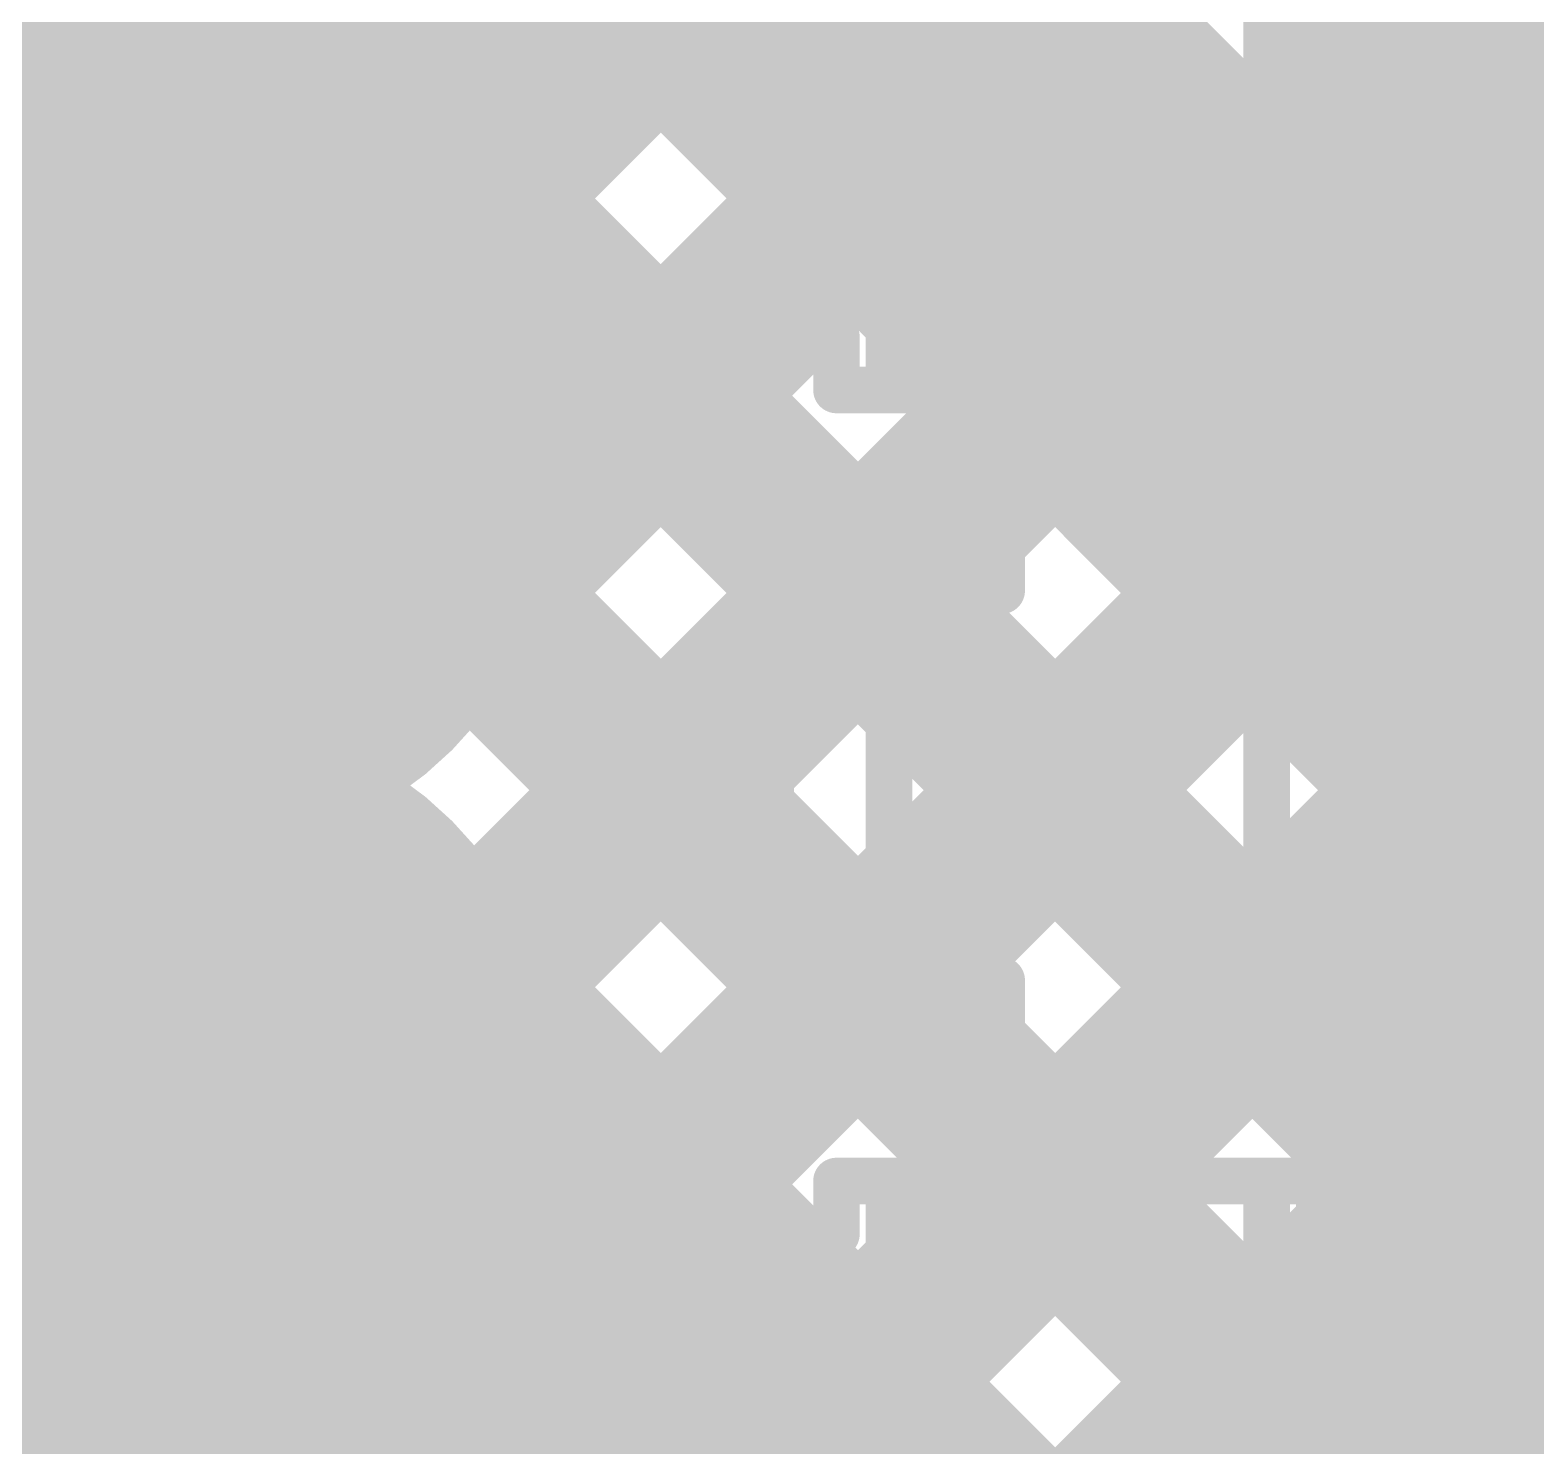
# Model space of a CAD drawing. Header units: millimetres. Extents: x 13 to 259, y -2 to 326.
# Drawn here: x 138.226 to 141.466, y 116.11 to 119.156 of the extents above; entities that cross this region are included whole.
import ezdxf

# ---------------------------------------------------------------- set-up
doc = ezdxf.new("R2010")
doc.units = ezdxf.units.MM
for name, color, linetype in [('BottomLayer', 5, 'Continuous'), ('ConnectLayer', 7, 'Continuous'), ('DrillDrawing', 1, 'Continuous'), ('Mechanical14', 56, 'Continuous'), ('Mechanical8', 56, 'Continuous'), ('MidLayer1', 16, 'Continuous'), ('MidLayer2', 76, 'Continuous'), ('MidLayer3', 90, 'Continuous'), ('MidLayer4', 156, 'Continuous'), ('MidLayer5', 130, 'Continuous'), ('MidLayer6', 216, 'Continuous'), ('MultiLayer', 9, 'Continuous'), ('TopLayer', 1, 'Continuous'), ('TopPaste', 8, 'Continuous'), ('TopSolder', 216, 'Continuous')]:
    doc.layers.add(name, color=color, linetype=linetype)

# ---------------------------------------------------------------- blocks, each defined once
blk = doc.blocks.new('SAMTEC_ASP_127797_01_185')
at = {"layer": 'Mechanical14', "const_width": 0.1}
for points in [[(-16.2052, 5.7404), (-16.8148, 5.7404)], [(-16.2052, 5.7404), (-16.8148, 5.7404)], [(-16.8148, 5.5994), (-16.8148, 5.7404)], [(-16.2052, 5.5994), (-16.2052, 5.7404)], [(-14.9352, 5.7404), (-15.5448, 5.7404)], [(-14.9352, 5.7404), (-15.5448, 5.7404)], [(-15.5448, 5.5994), (-15.5448, 5.7404)], [(-14.9352, 5.5994), (-14.9352, 5.7404)], [(-13.6652, 5.7404), (-14.2748, 5.7404)], [(-13.6652, 5.7404), (-14.2748, 5.7404)], [(-14.2748, 5.5994), (-14.2748, 5.7404)], [(-16.8148, 5.5994), (-16.9291, 5.5994)], [(-16.0909, 5.5994), (-16.2052, 5.5994)], [(-16.0909, 5.2438), (-16.0909, 5.5994)], [(-15.5448, 5.5994), (-15.6591, 5.5994)], [(-15.6591, 5.2438), (-15.6591, 5.5994)], [(-14.8209, 5.5994), (-14.9352, 5.5994)], [(-14.8209, 5.2438), (-14.8209, 5.5994)], [(-14.2748, 5.5994), (-14.3891, 5.5994)], [(-14.3891, 5.2438), (-14.3891, 5.5994)], [(-16.0909, 5.4864), (-16.9291, 5.4864)], [(-16.0909, 5.4864), (-16.9291, 5.4864)], [(-14.8209, 5.4864), (-15.6591, 5.4864)], [(-14.8209, 5.4864), (-15.6591, 5.4864)], [(-13.5509, 5.4864), (-14.3891, 5.4864)], [(-13.5509, 5.4864), (-14.3891, 5.4864)], [(-15.6591, 5.2438), (-16.0909, 5.2438)], [(-14.3891, 5.2438), (-14.8209, 5.2438)], [(-15.6591, 4.9162), (-16.0909, 4.9162)], [(-16.0909, 4.5606), (-16.0909, 4.9162)], [(-15.6591, 4.5606), (-15.6591, 4.9162)], [(-14.8209, 4.5606), (-14.8209, 4.9162)], [(-14.3891, 4.9162), (-14.8209, 4.9162)], [(-14.3891, 4.5606), (-14.3891, 4.9162)], [(-16.0909, 4.6736), (-16.9291, 4.6736)], [(-14.8209, 4.6736), (-15.6591, 4.6736)], [(-13.5509, 4.6736), (-14.3891, 4.6736)], [(-16.8148, 4.5606), (-16.9291, 4.5606)], [(-16.8148, 4.4196), (-16.8148, 4.5606)], [(-16.2052, 4.4196), (-16.2052, 4.5606)], [(-16.0909, 4.5606), (-16.2052, 4.5606)], [(-15.5448, 4.5606), (-15.6591, 4.5606)], [(-15.5448, 4.4196), (-15.5448, 4.5606)], [(-14.9352, 4.4196), (-14.9352, 4.5606)], [(-14.8209, 4.5606), (-14.9352, 4.5606)], [(-14.2748, 4.5606), (-14.3891, 4.5606)], [(-14.2748, 4.4196), (-14.2748, 4.5606)], [(-16.2052, 4.4196), (-16.8148, 4.4196)], [(-14.9352, 4.4196), (-15.5448, 4.4196)], [(-13.6652, 4.4196), (-14.2748, 4.4196)], [(-16.2052, 3.2004), (-16.8148, 3.2004)], [(-16.8148, 3.0594), (-16.8148, 3.2004)], [(-16.2052, 3.0594), (-16.2052, 3.2004)], [(-14.9352, 3.2004), (-15.5448, 3.2004)], [(-15.5448, 3.0594), (-15.5448, 3.2004)], [(-14.9352, 3.0594), (-14.9352, 3.2004)], [(-13.6652, 3.2004), (-14.2748, 3.2004)], [(-14.2748, 3.0594), (-14.2748, 3.2004)], [(-16.8148, 3.0594), (-16.9291, 3.0594)], [(-16.0909, 3.0594), (-16.2052, 3.0594)], [(-16.0909, 2.7038), (-16.0909, 3.0594)], [(-15.5448, 3.0594), (-15.6591, 3.0594)], [(-15.6591, 2.7038), (-15.6591, 3.0594)], [(-14.8209, 3.0594), (-14.9352, 3.0594)], [(-14.8209, 2.7038), (-14.8209, 3.0594)], [(-14.2748, 3.0594), (-14.3891, 3.0594)], [(-14.3891, 2.7038), (-14.3891, 3.0594)], [(-16.0909, 2.9464), (-16.9291, 2.9464)], [(-14.8209, 2.9464), (-15.6591, 2.9464)], [(-13.5509, 2.9464), (-14.3891, 2.9464)]]:
    blk.add_lwpolyline(points, dxfattribs=at)
at = {"layer": 'Mechanical14', "const_width": 0.05}
for points in [[(-16.8398, 5.7404, 1), (-16.7898, 5.7404, 1)], [(-16.8398, 5.7404, 1), (-16.7898, 5.7404, 1)], [(-16.8398, 5.7404, 1), (-16.7898, 5.7404, 1)], [(-16.2302, 5.7404, 1), (-16.1802, 5.7404, 1)], [(-16.2302, 5.7404, 1), (-16.1802, 5.7404, 1)], [(-16.2302, 5.7404, 1), (-16.1802, 5.7404, 1)], [(-15.5698, 5.7404, 1), (-15.5198, 5.7404, 1)], [(-15.5698, 5.7404, 1), (-15.5198, 5.7404, 1)], [(-15.5698, 5.7404, 1), (-15.5198, 5.7404, 1)], [(-14.9602, 5.7404, 1), (-14.9102, 5.7404, 1)], [(-14.9602, 5.7404, 1), (-14.9102, 5.7404, 1)], [(-14.9602, 5.7404, 1), (-14.9102, 5.7404, 1)], [(-14.2998, 5.7404, 1), (-14.2498, 5.7404, 1)], [(-14.2998, 5.7404, 1), (-14.2498, 5.7404, 1)], [(-14.2998, 5.7404, 1), (-14.2498, 5.7404, 1)], [(-16.8398, 5.5994, 1), (-16.7898, 5.5994, 1)], [(-16.8398, 5.5994, 1), (-16.7898, 5.5994, 1)], [(-16.2302, 5.5994, 1), (-16.1802, 5.5994, 1)], [(-16.2302, 5.5994, 1), (-16.1802, 5.5994, 1)], [(-16.1159, 5.5994, 1), (-16.0659, 5.5994, 1)], [(-16.1159, 5.5994, 1), (-16.0659, 5.5994, 1)], [(-15.6841, 5.5994, 1), (-15.6341, 5.5994, 1)], [(-15.6841, 5.5994, 1), (-15.6341, 5.5994, 1)], [(-15.5698, 5.5994, 1), (-15.5198, 5.5994, 1)], [(-15.5698, 5.5994, 1), (-15.5198, 5.5994, 1)], [(-14.9602, 5.5994, 1), (-14.9102, 5.5994, 1)], [(-14.9602, 5.5994, 1), (-14.9102, 5.5994, 1)], [(-14.8459, 5.5994, 1), (-14.7959, 5.5994, 1)], [(-14.8459, 5.5994, 1), (-14.7959, 5.5994, 1)], [(-14.4141, 5.5994, 1), (-14.3641, 5.5994, 1)], [(-14.4141, 5.5994, 1), (-14.3641, 5.5994, 1)], [(-14.2998, 5.5994, 1), (-14.2498, 5.5994, 1)], [(-14.2998, 5.5994, 1), (-14.2498, 5.5994, 1)], [(-16.1159, 5.4864, 1), (-16.0659, 5.4864, 1)], [(-16.1159, 5.4864, 1), (-16.0659, 5.4864, 1)], [(-15.6841, 5.4864, 1), (-15.6341, 5.4864, 1)], [(-15.6841, 5.4864, 1), (-15.6341, 5.4864, 1)], [(-14.8459, 5.4864, 1), (-14.7959, 5.4864, 1)], [(-14.8459, 5.4864, 1), (-14.7959, 5.4864, 1)], [(-14.4141, 5.4864, 1), (-14.3641, 5.4864, 1)], [(-14.4141, 5.4864, 1), (-14.3641, 5.4864, 1)], [(-16.1159, 5.2438, 1), (-16.0659, 5.2438, 1)], [(-16.1159, 5.2438, 1), (-16.0659, 5.2438, 1)], [(-15.6841, 5.2438, 1), (-15.6341, 5.2438, 1)], [(-15.6841, 5.2438, 1), (-15.6341, 5.2438, 1)], [(-14.8459, 5.2438, 1), (-14.7959, 5.2438, 1)], [(-14.8459, 5.2438, 1), (-14.7959, 5.2438, 1)], [(-14.4141, 5.2438, 1), (-14.3641, 5.2438, 1)], [(-14.4141, 5.2438, 1), (-14.3641, 5.2438, 1)], [(-16.1159, 4.9162, 1), (-16.0659, 4.9162, 1)], [(-16.1159, 4.9162, 1), (-16.0659, 4.9162, 1)], [(-15.6841, 4.9162, 1), (-15.6341, 4.9162, 1)], [(-15.6841, 4.9162, 1), (-15.6341, 4.9162, 1)], [(-14.8459, 4.9162, 1), (-14.7959, 4.9162, 1)], [(-14.8459, 4.9162, 1), (-14.7959, 4.9162, 1)], [(-14.4141, 4.9162, 1), (-14.3641, 4.9162, 1)], [(-14.4141, 4.9162, 1), (-14.3641, 4.9162, 1)], [(-16.1159, 4.6736, 1), (-16.0659, 4.6736, 1)], [(-15.6841, 4.6736, 1), (-15.6341, 4.6736, 1)], [(-14.8459, 4.6736, 1), (-14.7959, 4.6736, 1)], [(-14.4141, 4.6736, 1), (-14.3641, 4.6736, 1)], [(-16.8398, 4.5606, 1), (-16.7898, 4.5606, 1)], [(-16.8398, 4.5606, 1), (-16.7898, 4.5606, 1)], [(-16.2302, 4.5606, 1), (-16.1802, 4.5606, 1)], [(-16.2302, 4.5606, 1), (-16.1802, 4.5606, 1)], [(-16.1159, 4.5606, 1), (-16.0659, 4.5606, 1)], [(-16.1159, 4.5606, 1), (-16.0659, 4.5606, 1)], [(-15.6841, 4.5606, 1), (-15.6341, 4.5606, 1)], [(-15.6841, 4.5606, 1), (-15.6341, 4.5606, 1)], [(-15.5698, 4.5606, 1), (-15.5198, 4.5606, 1)], [(-15.5698, 4.5606, 1), (-15.5198, 4.5606, 1)], [(-14.9602, 4.5606, 1), (-14.9102, 4.5606, 1)], [(-14.9602, 4.5606, 1), (-14.9102, 4.5606, 1)], [(-14.8459, 4.5606, 1), (-14.7959, 4.5606, 1)], [(-14.8459, 4.5606, 1), (-14.7959, 4.5606, 1)], [(-14.4141, 4.5606, 1), (-14.3641, 4.5606, 1)], [(-14.4141, 4.5606, 1), (-14.3641, 4.5606, 1)], [(-14.2998, 4.5606, 1), (-14.2498, 4.5606, 1)], [(-14.2998, 4.5606, 1), (-14.2498, 4.5606, 1)], [(-16.8398, 4.4196, 1), (-16.7898, 4.4196, 1)], [(-16.8398, 4.4196, 1), (-16.7898, 4.4196, 1)], [(-16.2302, 4.4196, 1), (-16.1802, 4.4196, 1)], [(-16.2302, 4.4196, 1), (-16.1802, 4.4196, 1)], [(-15.5698, 4.4196, 1), (-15.5198, 4.4196, 1)], [(-15.5698, 4.4196, 1), (-15.5198, 4.4196, 1)], [(-14.9602, 4.4196, 1), (-14.9102, 4.4196, 1)], [(-14.9602, 4.4196, 1), (-14.9102, 4.4196, 1)], [(-14.2998, 4.4196, 1), (-14.2498, 4.4196, 1)], [(-14.2998, 4.4196, 1), (-14.2498, 4.4196, 1)], [(-16.8398, 3.2004, 1), (-16.7898, 3.2004, 1)], [(-16.8398, 3.2004, 1), (-16.7898, 3.2004, 1)], [(-16.2302, 3.2004, 1), (-16.1802, 3.2004, 1)], [(-16.2302, 3.2004, 1), (-16.1802, 3.2004, 1)], [(-15.5698, 3.2004, 1), (-15.5198, 3.2004, 1)], [(-15.5698, 3.2004, 1), (-15.5198, 3.2004, 1)], [(-14.9602, 3.2004, 1), (-14.9102, 3.2004, 1)], [(-14.9602, 3.2004, 1), (-14.9102, 3.2004, 1)], [(-14.2998, 3.2004, 1), (-14.2498, 3.2004, 1)], [(-14.2998, 3.2004, 1), (-14.2498, 3.2004, 1)], [(-16.8398, 3.0594, 1), (-16.7898, 3.0594, 1)], [(-16.8398, 3.0594, 1), (-16.7898, 3.0594, 1)], [(-16.2302, 3.0594, 1), (-16.1802, 3.0594, 1)], [(-16.2302, 3.0594, 1), (-16.1802, 3.0594, 1)], [(-16.1159, 3.0594, 1), (-16.0659, 3.0594, 1)], [(-16.1159, 3.0594, 1), (-16.0659, 3.0594, 1)], [(-15.6841, 3.0594, 1), (-15.6341, 3.0594, 1)], [(-15.6841, 3.0594, 1), (-15.6341, 3.0594, 1)], [(-15.5698, 3.0594, 1), (-15.5198, 3.0594, 1)], [(-15.5698, 3.0594, 1), (-15.5198, 3.0594, 1)], [(-14.9602, 3.0594, 1), (-14.9102, 3.0594, 1)], [(-14.9602, 3.0594, 1), (-14.9102, 3.0594, 1)], [(-14.8459, 3.0594, 1), (-14.7959, 3.0594, 1)], [(-14.8459, 3.0594, 1), (-14.7959, 3.0594, 1)], [(-14.4141, 3.0594, 1), (-14.3641, 3.0594, 1)], [(-14.4141, 3.0594, 1), (-14.3641, 3.0594, 1)], [(-14.2998, 3.0594, 1), (-14.2498, 3.0594, 1)], [(-14.2998, 3.0594, 1), (-14.2498, 3.0594, 1)], [(-16.1159, 2.9464, 1), (-16.0659, 2.9464, 1)], [(-15.6841, 2.9464, 1), (-15.6341, 2.9464, 1)], [(-14.8459, 2.9464, 1), (-14.7959, 2.9464, 1)], [(-14.4141, 2.9464, 1), (-14.3641, 2.9464, 1)]]:
    blk.add_lwpolyline(points, format="xyb", close=True, dxfattribs=at)
at = {"layer": 'Mechanical8', "const_width": 0.1}
for points in [[(-15.875, 3.175), (-15.875, 4.175)], [(-14.605, 3.175), (-14.605, 4.175)], [(-16.145, 3.175), (-17.145, 3.175)], [(-15.875, 3.175), (-16.875, 3.175)], [(-15.875, 2.175), (-15.875, 3.175)], [(-14.875, 3.175), (-15.875, 3.175)], [(-14.605, 3.175), (-15.605, 3.175)], [(-14.605, 2.175), (-14.605, 3.175)], [(-13.605, 3.175), (-14.605, 3.175)], [(-13.335, 3.175), (-14.335, 3.175)], [(-15.875, 1.905), (-15.875, 2.905)], [(-14.605, 1.905), (-14.605, 2.905)]]:
    blk.add_lwpolyline(points, dxfattribs=at)
at = {"layer": 'Mechanical8', "const_width": 0.05}
for points in [[(-15.9, 4.175, 1), (-15.85, 4.175, 1)], [(-14.63, 4.175, 1), (-14.58, 4.175, 1)], [(-16.9, 3.175, 1), (-16.85, 3.175, 1)], [(-16.17, 3.175, 1), (-16.12, 3.175, 1)], [(-15.9, 3.175, 1), (-15.85, 3.175, 1)], [(-15.9, 3.175, 1), (-15.85, 3.175, 1)], [(-15.9, 3.175, 1), (-15.85, 3.175, 1)], [(-15.9, 3.175, 1), (-15.85, 3.175, 1)], [(-15.63, 3.175, 1), (-15.58, 3.175, 1)], [(-14.9, 3.175, 1), (-14.85, 3.175, 1)], [(-14.63, 3.175, 1), (-14.58, 3.175, 1)], [(-14.63, 3.175, 1), (-14.58, 3.175, 1)], [(-14.63, 3.175, 1), (-14.58, 3.175, 1)], [(-14.63, 3.175, 1), (-14.58, 3.175, 1)], [(-14.36, 3.175, 1), (-14.31, 3.175, 1)], [(-15.9, 2.905, 1), (-15.85, 2.905, 1)], [(-14.63, 2.905, 1), (-14.58, 2.905, 1)]]:
    blk.add_lwpolyline(points, format="xyb", close=True, dxfattribs=at)
at = {"layer": 'TopLayer', "const_width": 0.32}
for points in [[(-17.305, 3.175, 1), (-16.985, 3.175, 1)], [(-16.035, 3.175, 1), (-15.715, 3.175, 1)], [(-14.765, 3.175, 1), (-14.445, 3.175, 1)]]:
    blk.add_lwpolyline(points, format="xyb", close=True, dxfattribs=at)
at = {"layer": 'TopPaste', "const_width": 0.32}
for points in [[(-17.305, 3.175, 1), (-16.985, 3.175, 1)], [(-16.035, 3.175, 1), (-15.715, 3.175, 1)], [(-14.765, 3.175, 1), (-14.445, 3.175, 1)]]:
    blk.add_lwpolyline(points, format="xyb", close=True, dxfattribs=at)
at = {"layer": 'TopSolder', "const_width": 0.4216}
for points in [[(-17.3558, 3.175, 1), (-16.9342, 3.175, 1)], [(-16.0858, 3.175, 1), (-15.6642, 3.175, 1)], [(-14.8158, 3.175, 1), (-14.3942, 3.175, 1)]]:
    blk.add_lwpolyline(points, format="xyb", close=True, dxfattribs=at)

msp = doc.modelspace()

# ---------------------------------------------------------------- linework, layer by layer
at = {"layer": 'BottomLayer', "const_width": 0.25}
for points in [[(138.4501, 118.1657, 1), (138.7, 118.1657, 1)], [(138.4501, 116.8957, 1), (138.7, 116.8957, 1)]]:
    msp.add_lwpolyline(points, format="xyb", close=True, dxfattribs=at)
at = {"layer": 'ConnectLayer', "const_width": 0.4}
for points in [[(132.0132, 128.4844), (147.5967, 112.901)], [(132.7821, 124.3214), (147.8674, 109.2362)], [(132.7821, 124.3214), (141.26, 115.8435)], [(132.7596, 123.4955), (147.5365, 108.7185)], [(132.7596, 123.4955), (141.26, 114.995)], [(137.6993, 117.3346), (143.1936, 122.8289)], [(137.6993, 117.3346), (143.1936, 122.8289)], [(132.6089, 122.7976), (148.3728, 107.0337)], [(132.6089, 122.7976), (138.8415, 116.565)], [(137.8188, 116.6056), (143.6558, 122.4426)], [(137.8188, 116.6056), (143.6558, 122.4426)], [(138.182, 122.3157), (141.26, 119.2376)], [(138.2265, 121.4226), (143.7422, 115.9069)], [(138.9693, 118.6047), (141.7872, 121.4226)], [(139.075, 121.4226), (144.5907, 115.9069)], [(139.0888, 117.8757), (142.5941, 121.3809)], [(139.0888, 117.8757), (142.5941, 121.3809)], [(137.867, 115.8053), (143.331, 121.2693)], [(137.867, 115.8053), (143.331, 121.2693)], [(139.137, 117.0753), (143.0184, 120.9567)], [(138.9722, 116.062), (143.7617, 120.8515)], [(138.9722, 116.062), (143.7617, 120.8515)], [(138.9722, 116.062), (143.4426, 120.5324)], [(139.1336, 120.5156), (148.0899, 111.5593)], [(139.1336, 120.5156), (141.26, 118.3891)], [(139.6656, 115.9069), (144.1588, 120.4)], [(140.5142, 115.9069), (145.0073, 120.4)], [(141.3627, 115.9069), (145.8558, 120.4)], [(136.8, 120.3035), (138.3807, 118.7228)], [(140.2003, 120.2973), (147.5967, 112.901)], [(137.6993, 117.3346), (140.4931, 120.1284)], [(139.7761, 119.8731), (148.0899, 111.5593)], [(137.8188, 116.6056), (140.9173, 119.7041)], [(139.1044, 119.6962), (145.5831, 113.2176)], [(139.1044, 119.6962), (141.26, 117.5406)], [(139.1045, 119.6961), (142.8937, 115.9069)], [(139.081, 115.3222), (143.3158, 119.557)], [(139.081, 115.3222), (143.3158, 119.557)], [(139.3512, 119.4495), (145.5831, 113.2176)], [(141.26, 108.773), (141.26, 119.3614)], [(138.6267, 116.565), (141.26, 119.1983)], [(138.9618, 118.9902), (142.0452, 115.9069)], [(138.9619, 118.9902), (145.5348, 112.4173)], [(138.9619, 118.9902), (145.5348, 112.4173)], [(138.9619, 118.9902), (141.26, 116.692)], [(139.1384, 114.5311), (143.5841, 118.9768)], [(139.1384, 114.5311), (143.5841, 118.9768)], [(138.1738, 118.9298), (147.8674, 109.2362)], [(136.5108, 118.8957), (148.3728, 107.0337)], [(137.3593, 118.8957), (147.5365, 108.7185)], [(134.0557, 114.5395), (138.3912, 118.8751)], [(134.0557, 114.5395), (138.3912, 118.8751)], [(136.0811, 116.565), (138.3912, 118.8751)], [(136.8, 117.2839), (138.3912, 118.8751)], [(136.8, 118.6064), (138.1269, 117.2795)], [(139.3111, 116.4009), (141.26, 118.3498)], [(138.5253, 118.1606), (138.5801, 118.2155)], [(139.1321, 117.9714), (141.1966, 115.9069)], [(133.8952, 108.4393), (143.3215, 117.8657)], [(133.8952, 108.4393), (143.3215, 117.8657)], [(137.6993, 117.3347), (138.1361, 117.7715)], [(138.688, 117.4748), (138.8651, 117.6519)], [(138.688, 117.4748), (138.8651, 117.6519)], [(138.6714, 117.5836), (138.8247, 117.4303)], [(139.7354, 115.9766), (141.26, 117.5013)], [(139.1096, 117.1454), (140.3481, 115.9069)], [(137.8607, 116.6973), (138.3766, 116.1814)], [(137.8607, 116.6973), (138.3766, 116.1814)], [(137.8607, 116.6973), (138.3766, 116.1813)], [(140.1596, 115.5523), (141.26, 116.6527)], [(137.7937, 116.565), (138.975, 116.565)], [(138.9589, 116.4476), (139.4996, 115.9069)], [(139.2685, 116.4435), (140.4435, 115.2685)], [(137.9686, 115.9069), (138.3954, 116.3337)]]:
    msp.add_lwpolyline(points, dxfattribs=at)
at = {"layer": 'ConnectLayer'}
for points, const_width in [([(139.165, 119.4357, 1), (137.9851, 119.4357, 1)], 0.4), ([(139.165, 119.4357, 1), (137.9851, 119.4357, 1)], 0.4), ([(139.165, 119.4357, 1), (137.9851, 119.4357, 1)], 0.4), ([(139.057, 119.3387, 1), (139.257, 119.3387, 1)], 0.2), ([(139.057, 119.3387, 1), (139.257, 119.3387, 1)], 0.2), ([(139.057, 119.3387, 1), (139.257, 119.3387, 1)], 0.2), ([(141.16, 119.2376, 1), (141.36, 119.2376, 1)], 0.2), ([(141.16, 119.1983, 1), (141.36, 119.1983, 1)], 0.2), ([(138.8618, 118.9902, 1), (139.0618, 118.9902, 1)], 0.2), ([(138.8619, 118.9902, 1), (139.0619, 118.9902, 1)], 0.2), ([(138.8619, 118.9902, 1), (139.0619, 118.9902, 1)], 0.2), ([(138.8619, 118.9902, 1), (139.0619, 118.9902, 1)], 0.2), ([(138.1322, 118.9556, 1), (138.3322, 118.9556, 1)], 0.2), ([(138.1322, 118.9556, 1), (138.3322, 118.9556, 1)], 0.2), ([(138.1322, 118.9556, 1), (138.3322, 118.9556, 1)], 0.2), ([(138.0738, 118.9298, 1), (138.2738, 118.9298, 1)], 0.2), ([(138.2912, 118.8751, 1), (138.4912, 118.8751, 1)], 0.2), ([(138.2912, 118.8751, 1), (138.4912, 118.8751, 1)], 0.2), ([(138.2912, 118.8751, 1), (138.4912, 118.8751, 1)], 0.2), ([(138.2912, 118.8751, 1), (138.4912, 118.8751, 1)], 0.2), ([(139.165, 118.1657, 1), (137.9851, 118.1657, 1)], 0.4), ([(138.2807, 118.7228, 1), (138.4807, 118.7228, 1)], 0.2), ([(138.8693, 118.6047, 1), (139.0693, 118.6047, 1)], 0.2), ([(141.16, 118.3891, 1), (141.36, 118.3891, 1)], 0.2), ([(141.16, 118.3498, 1), (141.36, 118.3498, 1)], 0.2), ([(138.625, 118.1657, 1), (138.525, 118.1657, 1)], 0.4), ([(138.4801, 118.2155, 1), (138.6801, 118.2155, 1)], 0.2), ([(138.425, 118.1657, 1), (138.625, 118.1657, 1)], 0.2), ([(138.525, 118.1657, 1), (138.725, 118.1657, 1)], 0.2), ([(139.065, 118.1657, 1), (139.265, 118.1657, 1)], 0.2), ([(138.4253, 118.1606, 1), (138.6253, 118.1606, 1)], 0.2), ([(139.0321, 117.9714, 1), (139.2321, 117.9714, 1)], 0.2), ([(138.9888, 117.8757, 1), (139.1888, 117.8757, 1)], 0.2), ([(138.9888, 117.8757, 1), (139.1888, 117.8757, 1)], 0.2), ([(138.0361, 117.7715, 1), (138.2361, 117.7715, 1)], 0.2), ([(138.7651, 117.6519, 1), (138.9651, 117.6519, 1)], 0.2), ([(138.7651, 117.6519, 1), (138.9651, 117.6519, 1)], 0.2), ([(138.5714, 117.5836, 1), (138.7714, 117.5836, 1)], 0.2), ([(141.16, 117.5406, 1), (141.36, 117.5406, 1)], 0.2), ([(139.165, 116.8957, 1), (137.9851, 116.8957, 1)], 0.4), ([(141.16, 117.5013, 1), (141.36, 117.5013, 1)], 0.2), ([(138.588, 117.4748, 1), (138.788, 117.4748, 1)], 0.2), ([(138.588, 117.4748, 1), (138.788, 117.4748, 1)], 0.2), ([(138.7247, 117.4303, 1), (138.9247, 117.4303, 1)], 0.2), ([(138.0269, 117.2795, 1), (138.2269, 117.2795, 1)], 0.2), ([(139.0096, 117.1454, 1), (139.2096, 117.1454, 1)], 0.2), ([(139.037, 117.0753, 1), (139.237, 117.0753, 1)], 0.2), ([(138.625, 116.8957, 1), (138.525, 116.8957, 1)], 0.4), ([(138.425, 116.8957, 1), (138.625, 116.8957, 1)], 0.2), ([(138.525, 116.8957, 1), (138.725, 116.8957, 1)], 0.2), ([(139.065, 116.8957, 1), (139.265, 116.8957, 1)], 0.2), ([(141.16, 116.692, 1), (141.36, 116.692, 1)], 0.2), ([(141.16, 116.6527, 1), (141.36, 116.6527, 1)], 0.2), ([(138.5267, 116.565, 1), (138.7267, 116.565, 1)], 0.2), ([(138.7415, 116.565, 1), (138.9415, 116.565, 1)], 0.2), ([(138.875, 116.565, 1), (139.075, 116.565, 1)], 0.2), ([(138.875, 116.565, 1), (139.075, 116.565, 1)], 0.2), ([(138.875, 116.565, 1), (139.075, 116.565, 1)], 0.2), ([(138.8589, 116.4476, 1), (139.0589, 116.4476, 1)], 0.2), ([(139.1685, 116.4435, 1), (139.3685, 116.4435, 1)], 0.2), ([(139.1685, 116.4435, 1), (139.3685, 116.4435, 1)], 0.2), ([(139.1685, 116.4435, 1), (139.3685, 116.4435, 1)], 0.2), ([(139.2111, 116.4009, 1), (139.4111, 116.4009, 1)], 0.2), ([(138.2954, 116.3337, 1), (138.4954, 116.3337, 1)], 0.2), ([(139.165, 115.6257, 1), (137.9851, 115.6257, 1)], 0.4), ([(139.165, 115.6257, 1), (137.9851, 115.6257, 1)], 0.4), ([(138.2766, 116.1814, 1), (138.4766, 116.1814, 1)], 0.2), ([(138.2766, 116.1814, 1), (138.4766, 116.1814, 1)], 0.2), ([(138.2766, 116.1813, 1), (138.4766, 116.1813, 1)], 0.2), ([(138.8722, 116.062, 1), (139.0722, 116.062, 1)], 0.2), ([(138.8722, 116.062, 1), (139.0722, 116.062, 1)], 0.2), ([(138.8722, 116.062, 1), (139.0722, 116.062, 1)], 0.2), ([(139.6354, 115.9766, 1), (139.8354, 115.9766, 1)], 0.2)]:
    msp.add_lwpolyline(points, format="xyb", close=True, dxfattribs=dict(at, const_width=const_width))
at = {"layer": 'ConnectLayer', "const_width": 0.4}
for points in [[(139.3751, 119.472, -0.120039), (139.157, 119.3387)], [(139.3741, 119.4711, -0.119394), (139.157, 119.3387)], [(139.157, 119.3387, -0.554672), (138.2322, 118.9556)], [(138.2322, 118.9556, -0.119394), (137.9851, 118.8957)], [(138.2322, 118.9556, -0.119394), (137.9851, 118.8957)], [(138.975, 116.565, -0.198912), (139.2685, 116.4435)], [(138.975, 116.565, -0.198912), (139.2685, 116.4435)], [(138.0564, 115.9069, -0.595395), (139.0937, 115.9069)]]:
    msp.add_lwpolyline(points, format="xyb", dxfattribs=at)
at = {"layer": 'DrillDrawing', "const_width": 0.0508}
for points in [[(138.448, 118.2927), (138.448, 118.4197)], [(138.448, 118.4197), (138.702, 118.4197)], [(138.702, 118.2927), (138.702, 118.4197)], [(138.321, 118.0387), (138.321, 118.2927)], [(138.321, 118.2927), (138.448, 118.2927)], [(138.702, 118.2927), (138.829, 118.2927)], [(138.829, 118.0387), (138.829, 118.2927)], [(138.321, 118.0387), (138.448, 118.0387)], [(138.448, 117.9117), (138.448, 118.0387)], [(138.702, 118.0387), (138.829, 118.0387)], [(138.702, 117.9117), (138.702, 118.0387)], [(138.448, 117.9117), (138.702, 117.9117)], [(138.448, 117.0227), (138.448, 117.1497)], [(138.448, 117.1497), (138.702, 117.1497)], [(138.702, 117.0227), (138.702, 117.1497)], [(138.321, 116.7687), (138.321, 117.0227)], [(138.321, 117.0227), (138.448, 117.0227)], [(138.702, 117.0227), (138.829, 117.0227)], [(138.829, 116.7687), (138.829, 117.0227)], [(138.321, 116.7687), (138.448, 116.7687)], [(138.448, 116.6417), (138.448, 116.7687)], [(138.702, 116.7687), (138.829, 116.7687)], [(138.702, 116.6417), (138.702, 116.7687)], [(138.448, 116.6417), (138.702, 116.6417)]]:
    msp.add_lwpolyline(points, dxfattribs=at)
at = {"layer": 'DrillDrawing', "const_width": 0.0254}
for points in [[(138.4353, 118.4197, 1), (138.4607, 118.4197, 1)], [(138.4353, 118.4197, 1), (138.4607, 118.4197, 1)], [(138.6893, 118.4197, 1), (138.7147, 118.4197, 1)], [(138.6893, 118.4197, 1), (138.7147, 118.4197, 1)], [(138.3083, 118.2927, 1), (138.3337, 118.2927, 1)], [(138.3083, 118.2927, 1), (138.3337, 118.2927, 1)], [(138.4353, 118.2927, 1), (138.4607, 118.2927, 1)], [(138.4353, 118.2927, 1), (138.4607, 118.2927, 1)], [(138.6893, 118.2927, 1), (138.7147, 118.2927, 1)], [(138.6893, 118.2927, 1), (138.7147, 118.2927, 1)], [(138.8163, 118.2927, 1), (138.8417, 118.2927, 1)], [(138.8163, 118.2927, 1), (138.8417, 118.2927, 1)], [(138.3083, 118.0387, 1), (138.3337, 118.0387, 1)], [(138.3083, 118.0387, 1), (138.3337, 118.0387, 1)], [(138.4353, 118.0387, 1), (138.4607, 118.0387, 1)], [(138.4353, 118.0387, 1), (138.4607, 118.0387, 1)], [(138.6893, 118.0387, 1), (138.7147, 118.0387, 1)], [(138.6893, 118.0387, 1), (138.7147, 118.0387, 1)], [(138.8163, 118.0387, 1), (138.8417, 118.0387, 1)], [(138.8163, 118.0387, 1), (138.8417, 118.0387, 1)], [(138.4353, 117.9117, 1), (138.4607, 117.9117, 1)], [(138.4353, 117.9117, 1), (138.4607, 117.9117, 1)], [(138.6893, 117.9117, 1), (138.7147, 117.9117, 1)], [(138.6893, 117.9117, 1), (138.7147, 117.9117, 1)], [(138.4353, 117.1497, 1), (138.4607, 117.1497, 1)], [(138.4353, 117.1497, 1), (138.4607, 117.1497, 1)], [(138.6893, 117.1497, 1), (138.7147, 117.1497, 1)], [(138.6893, 117.1497, 1), (138.7147, 117.1497, 1)], [(138.3083, 117.0227, 1), (138.3337, 117.0227, 1)], [(138.3083, 117.0227, 1), (138.3337, 117.0227, 1)], [(138.4353, 117.0227, 1), (138.4607, 117.0227, 1)], [(138.4353, 117.0227, 1), (138.4607, 117.0227, 1)], [(138.6893, 117.0227, 1), (138.7147, 117.0227, 1)], [(138.6893, 117.0227, 1), (138.7147, 117.0227, 1)], [(138.8163, 117.0227, 1), (138.8417, 117.0227, 1)], [(138.8163, 117.0227, 1), (138.8417, 117.0227, 1)], [(138.3083, 116.7687, 1), (138.3337, 116.7687, 1)], [(138.3083, 116.7687, 1), (138.3337, 116.7687, 1)], [(138.4353, 116.7687, 1), (138.4607, 116.7687, 1)], [(138.4353, 116.7687, 1), (138.4607, 116.7687, 1)], [(138.6893, 116.7687, 1), (138.7147, 116.7687, 1)], [(138.6893, 116.7687, 1), (138.7147, 116.7687, 1)], [(138.8163, 116.7687, 1), (138.8417, 116.7687, 1)], [(138.8163, 116.7687, 1), (138.8417, 116.7687, 1)], [(138.4353, 116.6417, 1), (138.4607, 116.6417, 1)], [(138.4353, 116.6417, 1), (138.4607, 116.6417, 1)], [(138.6893, 116.6417, 1), (138.7147, 116.6417, 1)], [(138.6893, 116.6417, 1), (138.7147, 116.6417, 1)]]:
    msp.add_lwpolyline(points, format="xyb", close=True, dxfattribs=at)
at = {"layer": 'MidLayer1', "const_width": 0.25}
for points in [[(138.4501, 118.1657, 1), (138.7, 118.1657, 1)], [(138.4501, 116.8957, 1), (138.7, 116.8957, 1)]]:
    msp.add_lwpolyline(points, format="xyb", close=True, dxfattribs=at)
at = {"layer": 'MidLayer2', "const_width": 0.2}
for points in [[(141.0125, 117.8875), (141.0125, 123.4449)], [(141.0125, 117.8875), (142.2, 116.7)]]:
    msp.add_lwpolyline(points, dxfattribs=at)
at = {"layer": 'MidLayer2'}
for points, const_width in [([(138.4501, 118.1657, 1), (138.7, 118.1657, 1)], 0.25), ([(140.9625, 117.8875, 1), (141.0625, 117.8875, 1)], 0.1), ([(140.9625, 117.8875, 1), (141.0625, 117.8875, 1)], 0.1), ([(138.4501, 116.8957, 1), (138.7, 116.8957, 1)], 0.25)]:
    msp.add_lwpolyline(points, format="xyb", close=True, dxfattribs=dict(at, const_width=const_width))
at = {"layer": 'MidLayer3'}
for points, const_width in [([(138.4501, 118.1657, 1), (138.7, 118.1657, 1)], 0.25), ([(138.4501, 116.8957, 1), (138.7, 116.8957, 1)], 0.25), ([(138.9375, 116.15, 1), (139.0125, 116.15, 1)], 0.075), ([(138.9375, 116.15, 1), (139.0125, 116.15, 1)], 0.075)]:
    msp.add_lwpolyline(points, format="xyb", close=True, dxfattribs=dict(at, const_width=const_width))
at = {"layer": 'MidLayer3', "const_width": 0.15}
for points in [[(127.8, 116.15), (138.975, 116.15)], [(138.975, 116.15), (140.15, 114.975)]]:
    msp.add_lwpolyline(points, dxfattribs=at)
at = {"layer": 'MidLayer4'}
for points, const_width in [([(139.1962, 120.1157), (143.225, 116.0869)], 0.4), ([(139.2893, 119.4357), (141.8, 116.925)], 0.15)]:
    msp.add_lwpolyline(points, dxfattribs=dict(at, const_width=const_width))
at = {"layer": 'MidLayer4', "const_width": 0.25}
for points in [[(138.4501, 118.1657, 1), (138.7, 118.1657, 1)], [(138.4501, 116.8957, 1), (138.7, 116.8957, 1)]]:
    msp.add_lwpolyline(points, format="xyb", close=True, dxfattribs=at)
at = {"layer": 'MidLayer5', "const_width": 0.25}
for points in [[(138.4501, 118.1657, 1), (138.7, 118.1657, 1)], [(138.4501, 116.8957, 1), (138.7, 116.8957, 1)]]:
    msp.add_lwpolyline(points, format="xyb", close=True, dxfattribs=at)
at = {"layer": 'MidLayer6', "const_width": 0.25}
for points in [[(138.4501, 118.1657, 1), (138.7, 118.1657, 1)], [(138.4501, 116.8957, 1), (138.7, 116.8957, 1)]]:
    msp.add_lwpolyline(points, format="xyb", close=True, dxfattribs=at)
at = {"layer": 'MultiLayer', "const_width": 0.25}
for points in [[(138.4501, 118.1657, 1), (138.7, 118.1657, 1)], [(138.4501, 116.8957, 1), (138.7, 116.8957, 1)]]:
    msp.add_lwpolyline(points, format="xyb", close=True, dxfattribs=at)
at = {"layer": 'TopLayer', "const_width": 0.25}
for points in [[(138.4501, 118.1657, 1), (138.7, 118.1657, 1)], [(138.4501, 116.8957, 1), (138.7, 116.8957, 1)]]:
    msp.add_lwpolyline(points, format="xyb", close=True, dxfattribs=at)

# ---------------------------------------------------------------- block references
at = {"rotation": 270}
msp.add_blockref('SAMTEC_ASP_127797_01_185', (135.4, 102.2907), dxfattribs=at)

doc.saveas('drawing.dxf')
